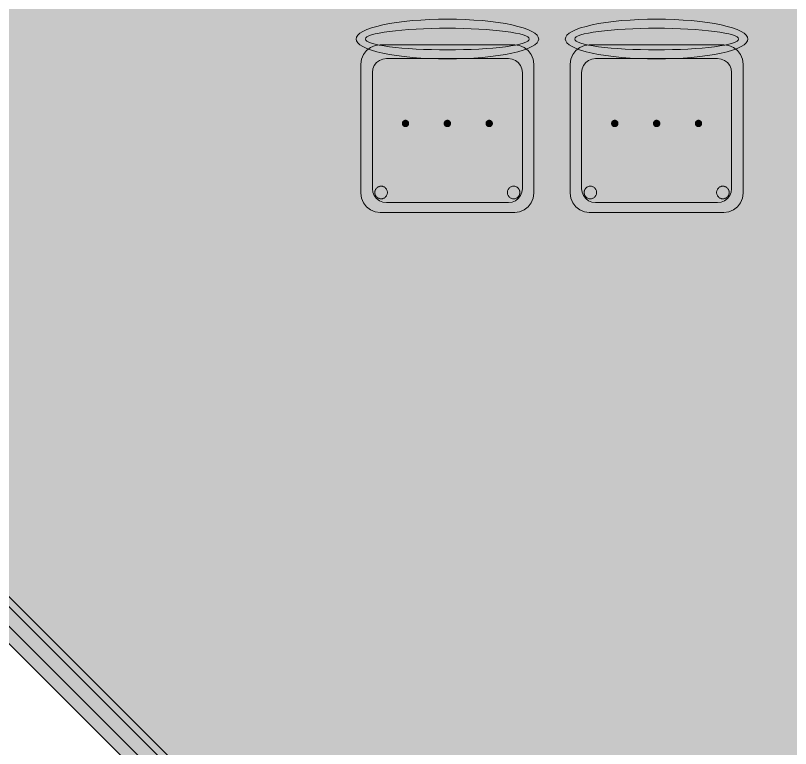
# Model space of a CAD drawing. Header units: metres. Extents: x 2172.2 to 2210.6, y 415.3 to 458.1.
# Drawn here: x 2197.373 to 2199.595, y 441.504 to 443.606 of the extents above; entities that cross this region are included whole.
import ezdxf

# ---------------------------------------------------------------- set-up
doc = ezdxf.new("R2010")
doc.units = ezdxf.units.M
doc.layers.add('NC_N1_CHAIRS', color=7, linetype='CONTINUOUS', lineweight=13)
doc.layers.add('NC_N1_FLOOR_DECOR', color=32, linetype='CONTINUOUS', lineweight=13)

# ---------------------------------------------------------------- blocks, each defined once
blk = doc.blocks.new('NC_N1_MIXED_FLOOR_TRIANGLE_L_2')
at = {"true_color": 0xeff0ee}
h = blk.add_hatch(color=256, dxfattribs=at)
h.dxf.hatch_style = 1
h.paths.add_polyline_path([(11.7267, 11.0081), (11.7284, 11.0064), (11.7303, 11.0048), (11.7323, 11.0034), (11.7345, 11.0023), (11.7368, 11.0013), (11.7391, 11.0006), (11.7415, 11.0001), (11.744, 10.9999), (11.7574, 10.9992), (11.7598, 10.9991), (11.7599, 10.9991), (11.7611, 10.9991), (11.8514, 10.9991), (11.8514, 8.0661), (10.2114, 8.0661), (10.2114, 8.0661), (10.2114, 6.3018), (10.2114, 6.1661), (11.8514, 6.1661), (11.8514, 3.307), (4.0273, 11.1311), (11.7194, 11.1311), (11.7194, 11.1181), (11.7194, 11.0407), (11.7194, 11.0402), (11.7195, 11.0395), (11.7202, 11.0236), (11.7205, 11.0212), (11.7209, 11.0188), (11.7217, 11.0165), (11.7226, 11.0142), (11.7238, 11.012), (11.7251, 11.01), (11.7266, 11.0081)])
at = {"color": 0, "linetype": 'CONTINUOUS', "lineweight": -2, "true_color": 0xa5b2b8}
blk.add_lwpolyline([(11.8514, 3.307), (4.0273, 11.1311), (11.7194, 11.1311)], dxfattribs=at)
at = {"color": 0, "linetype": 'CONTINUOUS', "lineweight": -2, "true_color": 0xa38246}
for points in [[(11.8164, 3.3915), (4.1118, 11.0961), (11.6844, 11.0961)], [(11.7564, 3.5364), (4.2567, 11.0361), (11.6245, 11.0361)]]:
    blk.add_lwpolyline(points, dxfattribs=at)
at = {"color": 0, "linetype": 'CONTINUOUS', "lineweight": -2, "true_color": 0x778fa0}
blk.add_lwpolyline([(11.7764, 3.4881), (4.2084, 11.0561), (11.6444, 11.0561)], dxfattribs=at)
blk = doc.blocks.new('NC_N1_CHAIR_IVORY')
at = {"true_color": 0xf6f5ef}
h = blk.add_hatch(color=256, dxfattribs=at)
h.dxf.hatch_style = 1
h.paths.add_polyline_path([(0.262, 0.222), (0.2607, 0.2276), (0.257, 0.2331), (0.2507, 0.2385), (0.2421, 0.2438), (0.2311, 0.2489), (0.2178, 0.2537), (0.2025, 0.2582), (0.1853, 0.2623), (0.1662, 0.2661), (0.1456, 0.2694), (0.1235, 0.2723), (0.1003, 0.2747), (0.0761, 0.2765), (0.0511, 0.2779), (0.0257, 0.2787), (0, 0.279), (-0.0257, 0.2787), (-0.0511, 0.2779), (-0.0761, 0.2765), (-0.1003, 0.2747), (-0.1235, 0.2723), (-0.1456, 0.2694), (-0.1662, 0.2661), (-0.1853, 0.2623), (-0.2025, 0.2582), (-0.2178, 0.2537), (-0.2311, 0.2489), (-0.2421, 0.2438), (-0.2507, 0.2385), (-0.257, 0.2331), (-0.2607, 0.2276), (-0.262, 0.222), (-0.2607, 0.2164), (-0.257, 0.2109), (-0.2507, 0.2055), (-0.2421, 0.2002), (-0.2311, 0.1951), (-0.2178, 0.1903), (-0.2025, 0.1858), (-0.1853, 0.1817), (-0.1662, 0.1779), (-0.1456, 0.1746), (-0.1235, 0.1717), (-0.1003, 0.1693), (-0.0761, 0.1675), (-0.0511, 0.1661), (-0.0257, 0.1653), (0, 0.165), (0.0257, 0.1653), (0.0511, 0.1661), (0.0761, 0.1675), (0.1003, 0.1693), (0.1235, 0.1717), (0.1456, 0.1746), (0.1662, 0.1779), (0.1853, 0.1817), (0.2025, 0.1858), (0.2178, 0.1903), (0.2311, 0.1951), (0.2421, 0.2002), (0.2507, 0.2055), (0.257, 0.2109), (0.2607, 0.2164)])
at = {"true_color": 0xdbe4e9}
h = blk.add_hatch(color=256, dxfattribs=at)
h.dxf.hatch_style = 1
h.paths.add_polyline_path([(0.193, -0.275), (-0.193, -0.275), (-0.2072, -0.2731), (-0.2205, -0.2676), (-0.2319, -0.2589), (-0.2406, -0.2475), (-0.2461, -0.2342), (-0.248, -0.22), (-0.248, 0.15), (-0.2461, 0.1642), (-0.2406, 0.1775), (-0.2319, 0.1889), (-0.2205, 0.1976), (-0.2072, 0.2031), (-0.193, 0.205), (0.193, 0.205), (0.2072, 0.2031), (0.2205, 0.1976), (0.2319, 0.1889), (0.2406, 0.1775), (0.2461, 0.1642), (0.248, 0.15), (0.248, -0.22), (0.2461, -0.2342), (0.2406, -0.2475), (0.2319, -0.2589), (0.2205, -0.2676), (0.2072, -0.2731)])
at = {"true_color": 0xa38246}
h = blk.add_hatch(color=256, dxfattribs=at)
h.dxf.hatch_style = 1
h.paths.add_polyline_path([(-0.111, -0.02), (-0.111, -0.0209), (-0.1112, -0.0218), (-0.1114, -0.0226), (-0.1117, -0.0234), (-0.1121, -0.0242), (-0.1125, -0.025), (-0.113, -0.0257), (-0.1136, -0.0264), (-0.1143, -0.027), (-0.115, -0.0275), (-0.1158, -0.0279), (-0.1166, -0.0283), (-0.1174, -0.0286), (-0.1182, -0.0288), (-0.1191, -0.029), (-0.12, -0.029), (-0.1209, -0.029), (-0.1218, -0.0288), (-0.1226, -0.0286), (-0.1234, -0.0283), (-0.1242, -0.0279), (-0.125, -0.0275), (-0.1257, -0.027), (-0.1264, -0.0264), (-0.127, -0.0257), (-0.1275, -0.025), (-0.1279, -0.0242), (-0.1283, -0.0234), (-0.1286, -0.0226), (-0.1288, -0.0218), (-0.129, -0.0209), (-0.129, -0.02), (-0.129, -0.0191), (-0.1288, -0.0182), (-0.1286, -0.0174), (-0.1283, -0.0166), (-0.1279, -0.0158), (-0.1275, -0.015), (-0.127, -0.0143), (-0.1264, -0.0136), (-0.1257, -0.013), (-0.125, -0.0125), (-0.1242, -0.0121), (-0.1234, -0.0117), (-0.1226, -0.0114), (-0.1218, -0.0112), (-0.1209, -0.011), (-0.12, -0.011), (-0.1191, -0.011), (-0.1182, -0.0112), (-0.1174, -0.0114), (-0.1166, -0.0117), (-0.1158, -0.0121), (-0.115, -0.0125), (-0.1143, -0.013), (-0.1136, -0.0136), (-0.113, -0.0143), (-0.1125, -0.015), (-0.1121, -0.0158), (-0.1117, -0.0166), (-0.1114, -0.0174), (-0.1112, -0.0182), (-0.111, -0.0191)])
h = blk.add_hatch(color=256, dxfattribs=at)
h.dxf.hatch_style = 1
h.paths.add_polyline_path([(0.009, -0.02), (0.009, -0.0209), (0.0088, -0.0218), (0.0086, -0.0226), (0.0083, -0.0234), (0.0079, -0.0242), (0.0075, -0.025), (0.007, -0.0257), (0.0064, -0.0264), (0.0057, -0.027), (0.005, -0.0275), (0.0042, -0.0279), (0.0034, -0.0283), (0.0026, -0.0286), (0.0018, -0.0288), (0.0009, -0.029), (0, -0.029), (-0.0009, -0.029), (-0.0018, -0.0288), (-0.0026, -0.0286), (-0.0034, -0.0283), (-0.0042, -0.0279), (-0.005, -0.0275), (-0.0057, -0.027), (-0.0064, -0.0264), (-0.007, -0.0257), (-0.0075, -0.025), (-0.0079, -0.0242), (-0.0083, -0.0234), (-0.0086, -0.0226), (-0.0088, -0.0218), (-0.009, -0.0209), (-0.009, -0.02), (-0.009, -0.0191), (-0.0088, -0.0182), (-0.0086, -0.0174), (-0.0083, -0.0166), (-0.0079, -0.0158), (-0.0075, -0.015), (-0.007, -0.0143), (-0.0064, -0.0136), (-0.0057, -0.013), (-0.005, -0.0125), (-0.0042, -0.0121), (-0.0034, -0.0117), (-0.0026, -0.0114), (-0.0018, -0.0112), (-0.0009, -0.011), (0, -0.011), (0.0009, -0.011), (0.0018, -0.0112), (0.0026, -0.0114), (0.0034, -0.0117), (0.0042, -0.0121), (0.005, -0.0125), (0.0057, -0.013), (0.0064, -0.0136), (0.007, -0.0143), (0.0075, -0.015), (0.0079, -0.0158), (0.0083, -0.0166), (0.0086, -0.0174), (0.0088, -0.0182), (0.009, -0.0191)])
h = blk.add_hatch(color=256, dxfattribs=at)
h.dxf.hatch_style = 1
h.paths.add_polyline_path([(0.129, -0.02), (0.129, -0.0209), (0.1288, -0.0218), (0.1286, -0.0226), (0.1283, -0.0234), (0.1279, -0.0242), (0.1275, -0.025), (0.127, -0.0257), (0.1264, -0.0264), (0.1257, -0.027), (0.125, -0.0275), (0.1242, -0.0279), (0.1234, -0.0283), (0.1226, -0.0286), (0.1218, -0.0288), (0.1209, -0.029), (0.12, -0.029), (0.1191, -0.029), (0.1182, -0.0288), (0.1174, -0.0286), (0.1166, -0.0283), (0.1158, -0.0279), (0.115, -0.0275), (0.1143, -0.027), (0.1136, -0.0264), (0.113, -0.0257), (0.1125, -0.025), (0.1121, -0.0242), (0.1117, -0.0234), (0.1114, -0.0226), (0.1112, -0.0218), (0.111, -0.0209), (0.111, -0.02), (0.111, -0.0191), (0.1112, -0.0182), (0.1114, -0.0174), (0.1117, -0.0166), (0.1121, -0.0158), (0.1125, -0.015), (0.113, -0.0143), (0.1136, -0.0136), (0.1143, -0.013), (0.115, -0.0125), (0.1158, -0.0121), (0.1166, -0.0117), (0.1174, -0.0114), (0.1182, -0.0112), (0.1191, -0.011), (0.12, -0.011), (0.1209, -0.011), (0.1218, -0.0112), (0.1226, -0.0114), (0.1234, -0.0117), (0.1242, -0.0121), (0.125, -0.0125), (0.1257, -0.013), (0.1264, -0.0136), (0.127, -0.0143), (0.1275, -0.015), (0.1279, -0.0158), (0.1283, -0.0166), (0.1286, -0.0174), (0.1288, -0.0182), (0.129, -0.0191)])
h = blk.add_hatch(color=256, dxfattribs=at)
h.dxf.hatch_style = 1
h.paths.add_polyline_path([(-0.172, -0.218), (-0.1721, -0.2198), (-0.1723, -0.2215), (-0.1728, -0.2232), (-0.1734, -0.2249), (-0.1741, -0.2265), (-0.175, -0.228), (-0.1761, -0.2294), (-0.1773, -0.2307), (-0.1786, -0.2319), (-0.18, -0.233), (-0.1815, -0.2339), (-0.1831, -0.2346), (-0.1848, -0.2352), (-0.1865, -0.2357), (-0.1882, -0.2359), (-0.19, -0.236), (-0.1918, -0.2359), (-0.1935, -0.2357), (-0.1952, -0.2352), (-0.1969, -0.2346), (-0.1985, -0.2339), (-0.2, -0.233), (-0.2014, -0.2319), (-0.2027, -0.2307), (-0.2039, -0.2294), (-0.205, -0.228), (-0.2059, -0.2265), (-0.2066, -0.2249), (-0.2072, -0.2232), (-0.2077, -0.2215), (-0.2079, -0.2198), (-0.208, -0.218), (-0.2079, -0.2162), (-0.2077, -0.2145), (-0.2072, -0.2128), (-0.2066, -0.2111), (-0.2059, -0.2095), (-0.205, -0.208), (-0.2039, -0.2066), (-0.2027, -0.2053), (-0.2014, -0.2041), (-0.2, -0.203), (-0.1985, -0.2021), (-0.1969, -0.2014), (-0.1952, -0.2008), (-0.1935, -0.2003), (-0.1918, -0.2001), (-0.19, -0.2), (-0.1882, -0.2001), (-0.1865, -0.2003), (-0.1848, -0.2008), (-0.1831, -0.2014), (-0.1815, -0.2021), (-0.18, -0.203), (-0.1786, -0.2041), (-0.1773, -0.2053), (-0.1761, -0.2066), (-0.175, -0.208), (-0.1741, -0.2095), (-0.1734, -0.2111), (-0.1728, -0.2128), (-0.1723, -0.2145), (-0.1721, -0.2162)])
h = blk.add_hatch(color=256, dxfattribs=at)
h.dxf.hatch_style = 1
h.paths.add_polyline_path([(0.208, -0.218), (0.2079, -0.2198), (0.2077, -0.2215), (0.2072, -0.2232), (0.2066, -0.2249), (0.2059, -0.2265), (0.205, -0.228), (0.2039, -0.2294), (0.2027, -0.2307), (0.2014, -0.2319), (0.2, -0.233), (0.1985, -0.2339), (0.1969, -0.2346), (0.1952, -0.2352), (0.1935, -0.2357), (0.1918, -0.2359), (0.19, -0.236), (0.1882, -0.2359), (0.1865, -0.2357), (0.1848, -0.2352), (0.1831, -0.2346), (0.1815, -0.2339), (0.18, -0.233), (0.1786, -0.2319), (0.1773, -0.2307), (0.1761, -0.2294), (0.175, -0.228), (0.1741, -0.2265), (0.1734, -0.2249), (0.1728, -0.2232), (0.1723, -0.2215), (0.1721, -0.2198), (0.172, -0.218), (0.1721, -0.2162), (0.1723, -0.2145), (0.1728, -0.2128), (0.1734, -0.2111), (0.1741, -0.2095), (0.175, -0.208), (0.1761, -0.2066), (0.1773, -0.2053), (0.1786, -0.2041), (0.18, -0.203), (0.1815, -0.2021), (0.1831, -0.2014), (0.1848, -0.2008), (0.1865, -0.2003), (0.1882, -0.2001), (0.19, -0.2), (0.1918, -0.2001), (0.1935, -0.2003), (0.1952, -0.2008), (0.1969, -0.2014), (0.1985, -0.2021), (0.2, -0.203), (0.2014, -0.2041), (0.2027, -0.2053), (0.2039, -0.2066), (0.205, -0.208), (0.2059, -0.2095), (0.2066, -0.2111), (0.2072, -0.2128), (0.2077, -0.2145), (0.2079, -0.2162)])
at = {"color": 0, "linetype": 'CONTINUOUS', "lineweight": -2, "true_color": 0x2d3540}
for points in [[(0.262, 0.222), (0.2607, 0.2276), (0.257, 0.2331), (0.2507, 0.2385), (0.2421, 0.2438), (0.2311, 0.2489), (0.2178, 0.2537), (0.2025, 0.2582), (0.1853, 0.2623), (0.1662, 0.2661), (0.1456, 0.2694), (0.1235, 0.2723), (0.1003, 0.2747), (0.0761, 0.2765), (0.0511, 0.2779), (0.0257, 0.2787), (0, 0.279), (-0.0257, 0.2787), (-0.0511, 0.2779), (-0.0761, 0.2765), (-0.1003, 0.2747), (-0.1235, 0.2723), (-0.1456, 0.2694), (-0.1662, 0.2661), (-0.1853, 0.2623), (-0.2025, 0.2582), (-0.2178, 0.2537), (-0.2311, 0.2489), (-0.2421, 0.2438), (-0.2507, 0.2385), (-0.257, 0.2331), (-0.2607, 0.2276), (-0.262, 0.222), (-0.2607, 0.2164), (-0.257, 0.2109), (-0.2507, 0.2055), (-0.2421, 0.2002), (-0.2311, 0.1951), (-0.2178, 0.1903), (-0.2025, 0.1858), (-0.1853, 0.1817), (-0.1662, 0.1779), (-0.1456, 0.1746), (-0.1235, 0.1717), (-0.1003, 0.1693), (-0.0761, 0.1675), (-0.0511, 0.1661), (-0.0257, 0.1653), (0, 0.165), (0.0257, 0.1653), (0.0511, 0.1661), (0.0761, 0.1675), (0.1003, 0.1693), (0.1235, 0.1717), (0.1456, 0.1746), (0.1662, 0.1779), (0.1853, 0.1817), (0.2025, 0.1858), (0.2178, 0.1903), (0.2311, 0.1951), (0.2421, 0.2002), (0.2507, 0.2055), (0.257, 0.2109), (0.2607, 0.2164)], [(0.193, -0.275), (-0.193, -0.275), (-0.2072, -0.2731), (-0.2205, -0.2676), (-0.2319, -0.2589), (-0.2406, -0.2475), (-0.2461, -0.2342), (-0.248, -0.22), (-0.248, 0.15), (-0.2461, 0.1642), (-0.2406, 0.1775), (-0.2319, 0.1889), (-0.2205, 0.1976), (-0.2072, 0.2031), (-0.193, 0.205), (0.193, 0.205), (0.2072, 0.2031), (0.2205, 0.1976), (0.2319, 0.1889), (0.2406, 0.1775), (0.2461, 0.1642), (0.248, 0.15), (0.248, -0.22), (0.2461, -0.2342), (0.2406, -0.2475), (0.2319, -0.2589), (0.2205, -0.2676), (0.2072, -0.2731)]]:
    blk.add_lwpolyline(points, close=True, dxfattribs=at)
at = {"color": 0, "linetype": 'CONTINUOUS', "lineweight": -2, "true_color": 0xa38246}
for points in [[(0.235, 0.222), (0.2339, 0.225), (0.2305, 0.228), (0.2249, 0.231), (0.2171, 0.2339), (0.2073, 0.2366), (0.1954, 0.2392), (0.1817, 0.2417), (0.1662, 0.2439), (0.1491, 0.246), (0.1306, 0.2478), (0.1108, 0.2493), (0.0899, 0.2506), (0.0682, 0.2517), (0.0458, 0.2524), (0.023, 0.2529), (0, 0.253), (-0.023, 0.2529), (-0.0458, 0.2524), (-0.0682, 0.2517), (-0.0899, 0.2506), (-0.1108, 0.2493), (-0.1306, 0.2478), (-0.1491, 0.246), (-0.1662, 0.2439), (-0.1817, 0.2417), (-0.1954, 0.2392), (-0.2073, 0.2366), (-0.2171, 0.2339), (-0.2249, 0.231), (-0.2305, 0.228), (-0.2339, 0.225), (-0.235, 0.222), (-0.2339, 0.219), (-0.2305, 0.216), (-0.2249, 0.213), (-0.2171, 0.2101), (-0.2073, 0.2074), (-0.1954, 0.2048), (-0.1817, 0.2023), (-0.1662, 0.2001), (-0.1491, 0.198), (-0.1306, 0.1962), (-0.1108, 0.1947), (-0.0899, 0.1934), (-0.0682, 0.1923), (-0.0458, 0.1916), (-0.023, 0.1911), (0, 0.191), (0.023, 0.1911), (0.0458, 0.1916), (0.0682, 0.1923), (0.0899, 0.1934), (0.1108, 0.1947), (0.1306, 0.1962), (0.1491, 0.198), (0.1662, 0.2001), (0.1817, 0.2023), (0.1954, 0.2048), (0.2073, 0.2074), (0.2171, 0.2101), (0.2249, 0.213), (0.2305, 0.216), (0.2339, 0.219)], [(0.175, -0.247), (-0.175, -0.247), (-0.1854, -0.2456), (-0.195, -0.2416), (-0.2033, -0.2353), (-0.2096, -0.227), (-0.2136, -0.2174), (-0.215, -0.207), (-0.215, 0.126), (-0.2136, 0.1364), (-0.2096, 0.146), (-0.2033, 0.1543), (-0.195, 0.1606), (-0.1854, 0.1646), (-0.175, 0.166), (0.175, 0.166), (0.1854, 0.1646), (0.195, 0.1606), (0.2033, 0.1543), (0.2096, 0.146), (0.2136, 0.1364), (0.215, 0.126), (0.215, -0.207), (0.2136, -0.2174), (0.2096, -0.227), (0.2033, -0.2353), (0.195, -0.2416), (0.1854, -0.2456)]]:
    blk.add_lwpolyline(points, close=True, dxfattribs=at)
at = {"color": 0, "linetype": 'CONTINUOUS', "lineweight": -2}
for points in [[(-0.111, -0.02), (-0.111, -0.0209), (-0.1112, -0.0218), (-0.1114, -0.0226), (-0.1117, -0.0234), (-0.1121, -0.0242), (-0.1125, -0.025), (-0.113, -0.0257), (-0.1136, -0.0264), (-0.1143, -0.027), (-0.115, -0.0275), (-0.1158, -0.0279), (-0.1166, -0.0283), (-0.1174, -0.0286), (-0.1182, -0.0288), (-0.1191, -0.029), (-0.12, -0.029), (-0.1209, -0.029), (-0.1218, -0.0288), (-0.1226, -0.0286), (-0.1234, -0.0283), (-0.1242, -0.0279), (-0.125, -0.0275), (-0.1257, -0.027), (-0.1264, -0.0264), (-0.127, -0.0257), (-0.1275, -0.025), (-0.1279, -0.0242), (-0.1283, -0.0234), (-0.1286, -0.0226), (-0.1288, -0.0218), (-0.129, -0.0209), (-0.129, -0.02), (-0.129, -0.0191), (-0.1288, -0.0182), (-0.1286, -0.0174), (-0.1283, -0.0166), (-0.1279, -0.0158), (-0.1275, -0.015), (-0.127, -0.0143), (-0.1264, -0.0136), (-0.1257, -0.013), (-0.125, -0.0125), (-0.1242, -0.0121), (-0.1234, -0.0117), (-0.1226, -0.0114), (-0.1218, -0.0112), (-0.1209, -0.011), (-0.12, -0.011), (-0.1191, -0.011), (-0.1182, -0.0112), (-0.1174, -0.0114), (-0.1166, -0.0117), (-0.1158, -0.0121), (-0.115, -0.0125), (-0.1143, -0.013), (-0.1136, -0.0136), (-0.113, -0.0143), (-0.1125, -0.015), (-0.1121, -0.0158), (-0.1117, -0.0166), (-0.1114, -0.0174), (-0.1112, -0.0182), (-0.111, -0.0191)], [(0.009, -0.02), (0.009, -0.0209), (0.0088, -0.0218), (0.0086, -0.0226), (0.0083, -0.0234), (0.0079, -0.0242), (0.0075, -0.025), (0.007, -0.0257), (0.0064, -0.0264), (0.0057, -0.027), (0.005, -0.0275), (0.0042, -0.0279), (0.0034, -0.0283), (0.0026, -0.0286), (0.0018, -0.0288), (0.0009, -0.029), (0, -0.029), (-0.0009, -0.029), (-0.0018, -0.0288), (-0.0026, -0.0286), (-0.0034, -0.0283), (-0.0042, -0.0279), (-0.005, -0.0275), (-0.0057, -0.027), (-0.0064, -0.0264), (-0.007, -0.0257), (-0.0075, -0.025), (-0.0079, -0.0242), (-0.0083, -0.0234), (-0.0086, -0.0226), (-0.0088, -0.0218), (-0.009, -0.0209), (-0.009, -0.02), (-0.009, -0.0191), (-0.0088, -0.0182), (-0.0086, -0.0174), (-0.0083, -0.0166), (-0.0079, -0.0158), (-0.0075, -0.015), (-0.007, -0.0143), (-0.0064, -0.0136), (-0.0057, -0.013), (-0.005, -0.0125), (-0.0042, -0.0121), (-0.0034, -0.0117), (-0.0026, -0.0114), (-0.0018, -0.0112), (-0.0009, -0.011), (0, -0.011), (0.0009, -0.011), (0.0018, -0.0112), (0.0026, -0.0114), (0.0034, -0.0117), (0.0042, -0.0121), (0.005, -0.0125), (0.0057, -0.013), (0.0064, -0.0136), (0.007, -0.0143), (0.0075, -0.015), (0.0079, -0.0158), (0.0083, -0.0166), (0.0086, -0.0174), (0.0088, -0.0182), (0.009, -0.0191)], [(0.129, -0.02), (0.129, -0.0209), (0.1288, -0.0218), (0.1286, -0.0226), (0.1283, -0.0234), (0.1279, -0.0242), (0.1275, -0.025), (0.127, -0.0257), (0.1264, -0.0264), (0.1257, -0.027), (0.125, -0.0275), (0.1242, -0.0279), (0.1234, -0.0283), (0.1226, -0.0286), (0.1218, -0.0288), (0.1209, -0.029), (0.12, -0.029), (0.1191, -0.029), (0.1182, -0.0288), (0.1174, -0.0286), (0.1166, -0.0283), (0.1158, -0.0279), (0.115, -0.0275), (0.1143, -0.027), (0.1136, -0.0264), (0.113, -0.0257), (0.1125, -0.025), (0.1121, -0.0242), (0.1117, -0.0234), (0.1114, -0.0226), (0.1112, -0.0218), (0.111, -0.0209), (0.111, -0.02), (0.111, -0.0191), (0.1112, -0.0182), (0.1114, -0.0174), (0.1117, -0.0166), (0.1121, -0.0158), (0.1125, -0.015), (0.113, -0.0143), (0.1136, -0.0136), (0.1143, -0.013), (0.115, -0.0125), (0.1158, -0.0121), (0.1166, -0.0117), (0.1174, -0.0114), (0.1182, -0.0112), (0.1191, -0.011), (0.12, -0.011), (0.1209, -0.011), (0.1218, -0.0112), (0.1226, -0.0114), (0.1234, -0.0117), (0.1242, -0.0121), (0.125, -0.0125), (0.1257, -0.013), (0.1264, -0.0136), (0.127, -0.0143), (0.1275, -0.015), (0.1279, -0.0158), (0.1283, -0.0166), (0.1286, -0.0174), (0.1288, -0.0182), (0.129, -0.0191)], [(-0.172, -0.218), (-0.1721, -0.2198), (-0.1723, -0.2215), (-0.1728, -0.2232), (-0.1734, -0.2249), (-0.1741, -0.2265), (-0.175, -0.228), (-0.1761, -0.2294), (-0.1773, -0.2307), (-0.1786, -0.2319), (-0.18, -0.233), (-0.1815, -0.2339), (-0.1831, -0.2346), (-0.1848, -0.2352), (-0.1865, -0.2357), (-0.1882, -0.2359), (-0.19, -0.236), (-0.1918, -0.2359), (-0.1935, -0.2357), (-0.1952, -0.2352), (-0.1969, -0.2346), (-0.1985, -0.2339), (-0.2, -0.233), (-0.2014, -0.2319), (-0.2027, -0.2307), (-0.2039, -0.2294), (-0.205, -0.228), (-0.2059, -0.2265), (-0.2066, -0.2249), (-0.2072, -0.2232), (-0.2077, -0.2215), (-0.2079, -0.2198), (-0.208, -0.218), (-0.2079, -0.2162), (-0.2077, -0.2145), (-0.2072, -0.2128), (-0.2066, -0.2111), (-0.2059, -0.2095), (-0.205, -0.208), (-0.2039, -0.2066), (-0.2027, -0.2053), (-0.2014, -0.2041), (-0.2, -0.203), (-0.1985, -0.2021), (-0.1969, -0.2014), (-0.1952, -0.2008), (-0.1935, -0.2003), (-0.1918, -0.2001), (-0.19, -0.2), (-0.1882, -0.2001), (-0.1865, -0.2003), (-0.1848, -0.2008), (-0.1831, -0.2014), (-0.1815, -0.2021), (-0.18, -0.203), (-0.1786, -0.2041), (-0.1773, -0.2053), (-0.1761, -0.2066), (-0.175, -0.208), (-0.1741, -0.2095), (-0.1734, -0.2111), (-0.1728, -0.2128), (-0.1723, -0.2145), (-0.1721, -0.2162)], [(0.208, -0.218), (0.2079, -0.2198), (0.2077, -0.2215), (0.2072, -0.2232), (0.2066, -0.2249), (0.2059, -0.2265), (0.205, -0.228), (0.2039, -0.2294), (0.2027, -0.2307), (0.2014, -0.2319), (0.2, -0.233), (0.1985, -0.2339), (0.1969, -0.2346), (0.1952, -0.2352), (0.1935, -0.2357), (0.1918, -0.2359), (0.19, -0.236), (0.1882, -0.2359), (0.1865, -0.2357), (0.1848, -0.2352), (0.1831, -0.2346), (0.1815, -0.2339), (0.18, -0.233), (0.1786, -0.2319), (0.1773, -0.2307), (0.1761, -0.2294), (0.175, -0.228), (0.1741, -0.2265), (0.1734, -0.2249), (0.1728, -0.2232), (0.1723, -0.2215), (0.1721, -0.2198), (0.172, -0.218), (0.1721, -0.2162), (0.1723, -0.2145), (0.1728, -0.2128), (0.1734, -0.2111), (0.1741, -0.2095), (0.175, -0.208), (0.1761, -0.2066), (0.1773, -0.2053), (0.1786, -0.2041), (0.18, -0.203), (0.1815, -0.2021), (0.1831, -0.2014), (0.1848, -0.2008), (0.1865, -0.2003), (0.1882, -0.2001), (0.19, -0.2), (0.1918, -0.2001), (0.1935, -0.2003), (0.1952, -0.2008), (0.1969, -0.2014), (0.1985, -0.2021), (0.2, -0.203), (0.2014, -0.2041), (0.2027, -0.2053), (0.2039, -0.2066), (0.205, -0.208), (0.2059, -0.2095), (0.2066, -0.2111), (0.2072, -0.2128), (0.2077, -0.2145), (0.2079, -0.2162)]]:
    blk.add_lwpolyline(points, close=True, dxfattribs=at)

msp = doc.modelspace()

# ---------------------------------------------------------------- block references
at = {"layer": 'NC_N1_CHAIRS', "linetype": 'CONTINUOUS'}
for p in [(2198.6114, 443.3161), (2199.2114, 443.3161)]:
    msp.add_blockref('NC_N1_CHAIR_IVORY', p, dxfattribs=at)
at = {"layer": 'NC_N1_FLOOR_DECOR', "linetype": 'CONTINUOUS'}
msp.add_blockref('NC_N1_MIXED_FLOOR_TRIANGLE_L_2', (2190, 434), dxfattribs=at)

doc.saveas('drawing.dxf')
